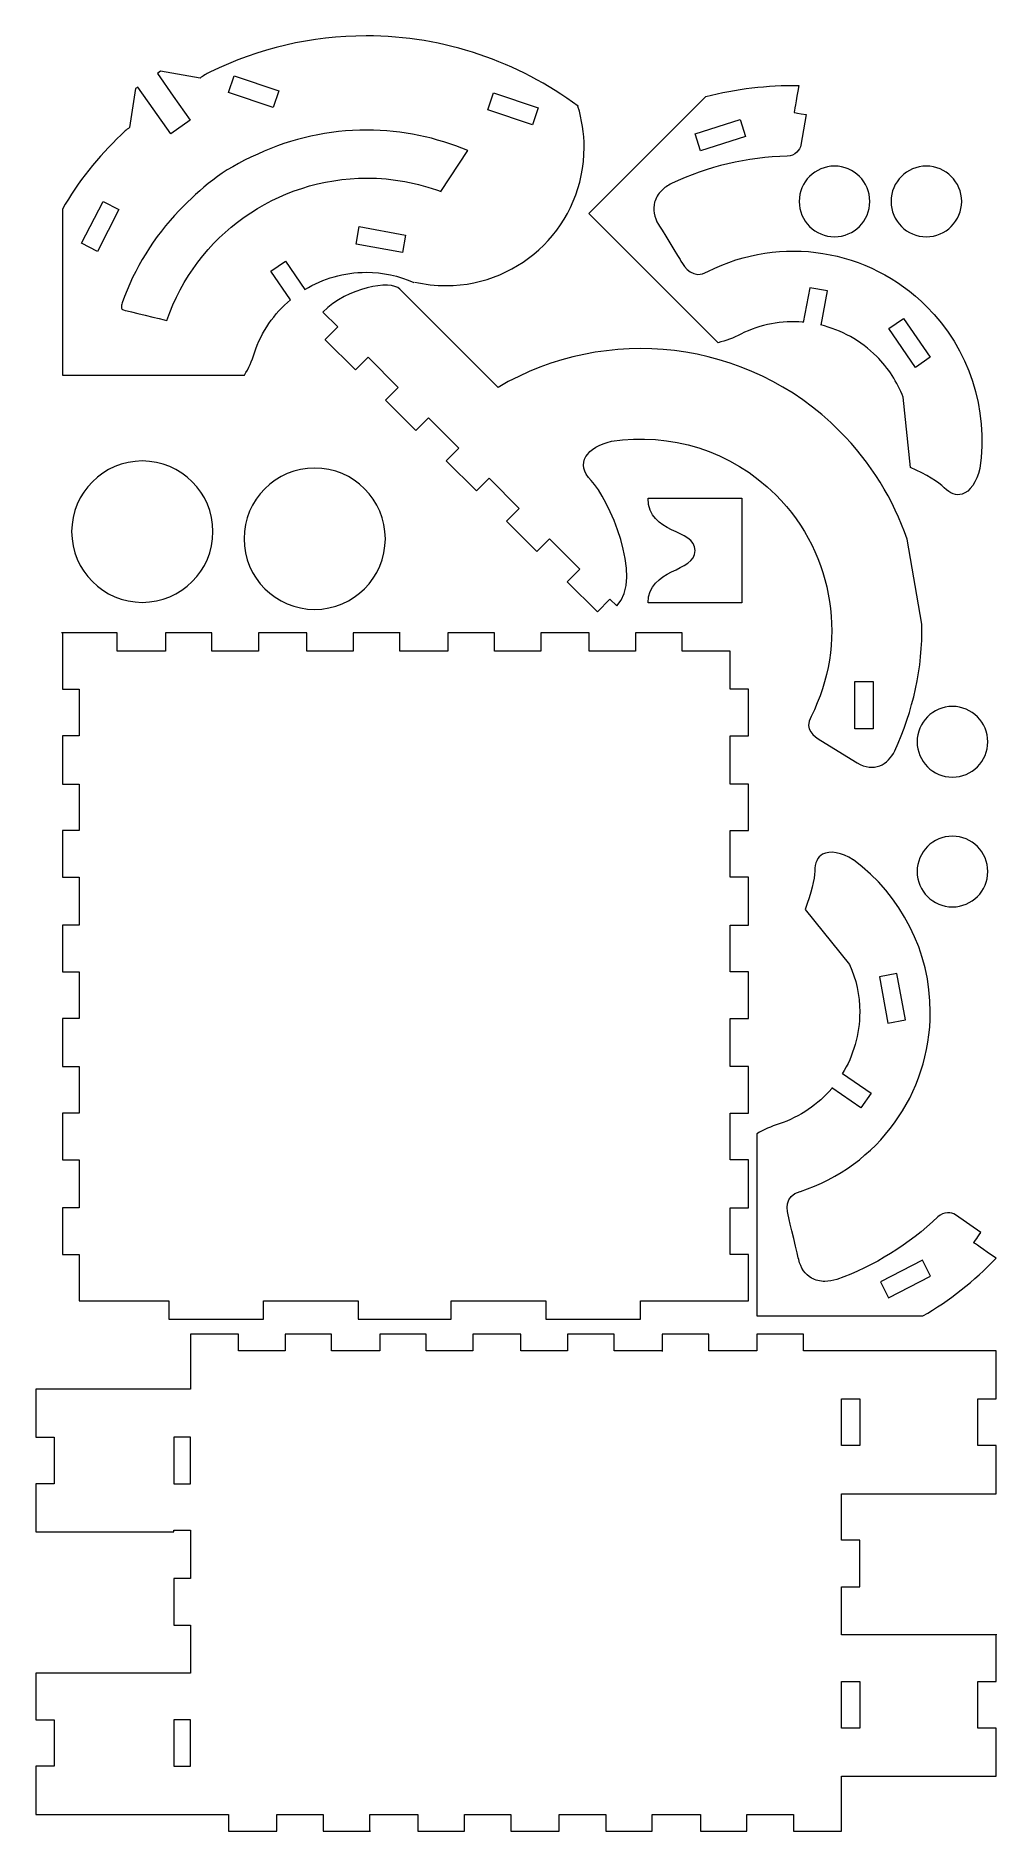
# Model space of a CAD drawing. Header units: millimetres. Extents: x -85 to 85, y -161 to 157.
import ezdxf

# ---------------------------------------------------------------- set-up
doc = ezdxf.new("R2010")
doc.units = ezdxf.units.MM
doc.header["$MEASUREMENT"] = 0
doc.layers.add('Layer 1', color=7, linetype='Continuous')

msp = doc.modelspace()

# ---------------------------------------------------------------- linework, layer by layer
at = {"layer": 'Layer 1', "color": 1, "lineweight": 9}
for points, knots in [([(-17.81, 113.34), (-16.03, 112.93), (-14.18, 112.71), (-12.28, 112.71), (-12.28, 112.71), (1.21, 112.71), (12.15, 123.65), (12.15, 137.14), (12.15, 137.14), (12.15, 139.67), (11.77, 142.11), (11.05, 144.41), (11.05, 144.41), (11.05, 144.41), (11.08, 144.44), (11.08, 144.44), (11.08, 144.44), (0.51, 152.31), (-12.53, 156.88), (-26.41, 156.88), (-26.41, 156.88), (-36.11, 156.88), (-45.42, 154.72), (-54.08, 150.45), (-54.08, 150.45), (-54.68, 150.15), (-55.26, 149.81), (-55.8, 149.43), (-55.8, 149.43), (-55.8, 149.43), (-62.8, 150.66), (-62.8, 150.66), (-62.8, 150.66), (-62.8, 150.66), (-63.37, 150.25), (-63.37, 150.25), (-63.37, 150.25), (-63.37, 150.25), (-60.54, 146.25), (-60.54, 146.25), (-60.54, 146.25), (-60.54, 146.25), (-57.54, 141.98), (-57.54, 141.98), (-57.54, 141.98), (-57.54, 141.98), (-60.98, 139.55), (-60.98, 139.55), (-60.98, 139.55), (-60.98, 139.55), (-64.1, 143.97), (-64.1, 143.97), (-64.1, 143.97), (-64.1, 143.97), (-66.82, 147.82), (-66.82, 147.82), (-66.82, 147.82), (-66.82, 147.82), (-67.21, 147.55), (-67.21, 147.55), (-67.21, 147.55), (-67.21, 147.55), (-68.29, 140.67), (-68.29, 140.67), (-68.29, 140.67), (-68.84, 140.29), (-69.29, 139.86), (-69.76, 139.4), (-69.76, 139.4), (-73.82, 135.5), (-77.51, 131.05), (-80.16, 126.21), (-80.16, 126.21), (-80.16, 126.21), (-80.16, 96.87), (-80.16, 96.87), (-80.16, 96.87), (-80.16, 96.87), (-47.96, 96.87), (-47.96, 96.87), (-47.96, 96.87), (-47.22, 98.04), (-46.63, 99.4), (-46.2, 100.82), (-46.2, 100.82), (-44.94, 104.56), (-42.7, 107.78), (-39.82, 110.19), (-39.82, 110.19), (-39.82, 110.19), (-39.82, 110.19), (-39.82, 110.19), (-39.82, 110.19), (-39.82, 110.19), (-43.3, 115.25), (-43.3, 115.25), (-43.3, 115.25), (-43.3, 115.25), (-40.69, 117.04), (-40.69, 117.04), (-40.69, 117.04), (-40.69, 117.04), (-37.25, 112.04), (-37.25, 112.04), (-37.25, 112.04), (-34.06, 113.98), (-30.33, 115.07), (-26.41, 115.07), (-26.41, 115.07), (-23.48, 115.07), (-20.61, 114.44), (-17.99, 113.28)], [0, 0, 0, 0, 0.034483, 0.034483, 0.034483, 0.034483, 0.068966, 0.068966, 0.068966, 0.068966, 0.103448, 0.103448, 0.103448, 0.103448, 0.137931, 0.137931, 0.137931, 0.137931, 0.172414, 0.172414, 0.172414, 0.172414, 0.206897, 0.206897, 0.206897, 0.206897, 0.241379, 0.241379, 0.241379, 0.241379, 0.275862, 0.275862, 0.275862, 0.275862, 0.310345, 0.310345, 0.310345, 0.310345, 0.344828, 0.344828, 0.344828, 0.344828, 0.37931, 0.37931, 0.37931, 0.37931, 0.413793, 0.413793, 0.413793, 0.413793, 0.448276, 0.448276, 0.448276, 0.448276, 0.482759, 0.482759, 0.482759, 0.482759, 0.517241, 0.517241, 0.517241, 0.517241, 0.551724, 0.551724, 0.551724, 0.551724, 0.586207, 0.586207, 0.586207, 0.586207, 0.62069, 0.62069, 0.62069, 0.62069, 0.655172, 0.655172, 0.655172, 0.655172, 0.689655, 0.689655, 0.689655, 0.689655, 0.724138, 0.724138, 0.724138, 0.724138, 0.758621, 0.758621, 0.758621, 0.758621, 0.793103, 0.793103, 0.793103, 0.793103, 0.827586, 0.827586, 0.827586, 0.827586, 0.862069, 0.862069, 0.862069, 0.862069, 0.896552, 0.896552, 0.896552, 0.896552, 0.931034, 0.931034, 0.931034, 0.931034, 1, 1, 1, 1]), ([(-49.77, 149.84), (-49.77, 149.84), (-50.78, 146.84), (-50.78, 146.84), (-50.78, 146.84), (-50.78, 146.84), (-42.88, 144.19), (-42.88, 144.19), (-42.88, 144.19), (-42.88, 144.19), (-41.87, 147.19), (-41.87, 147.19), (-41.87, 147.19), (-41.87, 147.19), (-49.77, 149.84), (-49.77, 149.84)], [0, 0, 0, 0, 0.2, 0.2, 0.2, 0.2, 0.4, 0.4, 0.4, 0.4, 0.6, 0.6, 0.6, 0.6, 1, 1, 1, 1]), ([(-3.89, 146.79), (-3.89, 146.79), (-4.9, 143.79), (-4.9, 143.79), (-4.9, 143.79), (-4.9, 143.79), (3, 141.14), (3, 141.14), (3, 141.14), (3, 141.14), (4.01, 144.14), (4.01, 144.14), (4.01, 144.14), (4.01, 144.14), (-3.89, 146.79), (-3.89, 146.79)], [0, 0, 0, 0, 0.2, 0.2, 0.2, 0.2, 0.4, 0.4, 0.4, 0.4, 0.6, 0.6, 0.6, 0.6, 1, 1, 1, 1]), ([(54.07, 105.71), (54.07, 105.71), (55.19, 111.76), (55.19, 111.76), (55.19, 111.76), (55.19, 111.76), (52.07, 112.33), (52.07, 112.33), (52.07, 112.33), (52.07, 112.33), (50.94, 106.21), (50.94, 106.21), (50.94, 106.21), (50.94, 106.21), (50.86, 106.25), (50.86, 106.25), (50.86, 106.25), (47.16, 106.56), (43.37, 105.87), (39.87, 104.14), (39.87, 104.14), (38.57, 103.44), (37.22, 102.93), (35.85, 102.61), (35.85, 102.61), (35.85, 102.61), (12.99, 125.47), (12.99, 125.47), (12.99, 125.47), (12.99, 125.47), (33.69, 146.18), (33.69, 146.18), (33.69, 146.18), (39.05, 147.54), (44.59, 148.2), (50.12, 148.11), (50.12, 148.11), (49.65, 145.38), (49.3, 143.34), (49.3, 143.34), (49.3, 143.34), (49.3, 143.34), (50.14, 143.2), (51.47, 142.97), (51.47, 142.97), (51.47, 142.97), (50.52, 137.53), (50.52, 137.53), (50.52, 137.53), (50.39, 136.79), (49.44, 135.61), (48.1, 135.61), (48.1, 135.61), (41.02, 135.45), (33.98, 133.8), (27.61, 130.77), (27.61, 130.77), (26.94, 130.43), (26.36, 130.01), (25.88, 129.54), (25.88, 129.54), (25.27, 128.92), (24.84, 128.21), (24.62, 127.45), (24.62, 127.45), (24.27, 126.2), (24.51, 124.84), (25.32, 123.52), (25.32, 123.52), (25.34, 123.49), (29.29, 117.05), (29.29, 117.05), (29.29, 117.05), (29.96, 115.96), (31.35, 113.69), (34.06, 115.2), (34.06, 115.2), (34.06, 115.2), (34.06, 115.21), (34.07, 115.21), (34.07, 115.21), (46.97, 121.75), (62.52, 119.27), (72.76, 109.03), (72.76, 109.03), (80.24, 101.55), (83.75, 90.84), (82.15, 80.36), (82.15, 80.36), (82.15, 80.36), (82.15, 80.36), (82.15, 80.36), (82.15, 80.36), (81.62, 77.97), (80.42, 76.22), (79.02, 75.82), (79.02, 75.82), (78.01, 75.52), (76.93, 75.92), (75.88, 76.96), (75.88, 76.96), (74.94, 77.91), (72.69, 79.3), (69.92, 80.54), (69.92, 80.54), (69.92, 80.54), (68.61, 92.98), (68.61, 92.98), (68.61, 92.98), (67.58, 95.65), (65.99, 98.12), (63.92, 100.19), (63.92, 100.19), (61.11, 103), (57.66, 104.88), (53.99, 105.75)], [0, 0, 0, 0, 0.033333, 0.033333, 0.033333, 0.033333, 0.066667, 0.066667, 0.066667, 0.066667, 0.1, 0.1, 0.1, 0.1, 0.133333, 0.133333, 0.133333, 0.133333, 0.166667, 0.166667, 0.166667, 0.166667, 0.2, 0.2, 0.2, 0.2, 0.233333, 0.233333, 0.233333, 0.233333, 0.266667, 0.266667, 0.266667, 0.266667, 0.3, 0.3, 0.3, 0.3, 0.333333, 0.333333, 0.333333, 0.333333, 0.366667, 0.366667, 0.366667, 0.366667, 0.4, 0.4, 0.4, 0.4, 0.433333, 0.433333, 0.433333, 0.433333, 0.466667, 0.466667, 0.466667, 0.466667, 0.5, 0.5, 0.5, 0.5, 0.533333, 0.533333, 0.533333, 0.533333, 0.566667, 0.566667, 0.566667, 0.566667, 0.6, 0.6, 0.6, 0.6, 0.633333, 0.633333, 0.633333, 0.633333, 0.666667, 0.666667, 0.666667, 0.666667, 0.7, 0.7, 0.7, 0.7, 0.733333, 0.733333, 0.733333, 0.733333, 0.766667, 0.766667, 0.766667, 0.766667, 0.8, 0.8, 0.8, 0.8, 0.833333, 0.833333, 0.833333, 0.833333, 0.866667, 0.866667, 0.866667, 0.866667, 0.9, 0.9, 0.9, 0.9, 0.933333, 0.933333, 0.933333, 0.933333, 1, 1, 1, 1]), ([(-13.19, 129.35), (-13.19, 129.35), (-8.43, 136.59), (-8.43, 136.59), (-8.43, 136.59), (-8.43, 136.59), (-8.43, 136.59), (-8.43, 136.59), (-8.43, 136.59), (-14.01, 138.93), (-19.99, 140.21), (-26.29, 140.21), (-26.29, 140.21), (-33.04, 140.21), (-39.52, 138.79), (-45.59, 135.97), (-45.59, 135.97), (-52.28, 133.08), (-55.56, 129.95), (-59.5, 126.01), (-59.5, 126.01), (-63.96, 121.35), (-67.45, 115.71), (-69.6, 109.68), (-69.6, 109.68), (-69.71, 109.33), (-69.73, 109.08), (-69.73, 108.92), (-69.73, 108.92), (-69.73, 108.73), (-69.7, 108.62), (-69.68, 108.59), (-69.68, 108.59), (-69.66, 108.56), (-69.49, 108.42), (-69.06, 108.32), (-69.06, 108.32), (-68.97, 108.3), (-62.13, 106.65), (-61.7, 106.55), (-61.7, 106.55), (-56.45, 121.64), (-42.29, 131.73), (-26.25, 131.73), (-26.25, 131.73), (-21.73, 131.73), (-17.32, 130.91), (-13.17, 129.35)], [0, 0, 0, 0, 0.076923, 0.076923, 0.076923, 0.076923, 0.153846, 0.153846, 0.153846, 0.153846, 0.230769, 0.230769, 0.230769, 0.230769, 0.307692, 0.307692, 0.307692, 0.307692, 0.384615, 0.384615, 0.384615, 0.384615, 0.461538, 0.461538, 0.461538, 0.461538, 0.538462, 0.538462, 0.538462, 0.538462, 0.615385, 0.615385, 0.615385, 0.615385, 0.692308, 0.692308, 0.692308, 0.692308, 0.769231, 0.769231, 0.769231, 0.769231, 0.846154, 0.846154, 0.846154, 0.846154, 1, 1, 1, 1]), ([(40.71, 139.08), (40.71, 139.08), (39.74, 142.1), (39.74, 142.1), (39.74, 142.1), (39.74, 142.1), (31.8, 139.56), (31.8, 139.56), (31.8, 139.56), (31.8, 139.56), (32.77, 136.54), (32.77, 136.54), (32.77, 136.54), (32.77, 136.54), (40.71, 139.08), (40.71, 139.08)], [0, 0, 0, 0, 0.2, 0.2, 0.2, 0.2, 0.4, 0.4, 0.4, 0.4, 0.6, 0.6, 0.6, 0.6, 1, 1, 1, 1]), ([(62.71, 127.6), (62.71, 124.15), (59.91, 121.35), (56.46, 121.35), (56.46, 121.35), (53.01, 121.35), (50.21, 124.15), (50.21, 127.6), (50.21, 127.6), (50.21, 131.05), (53.01, 133.85), (56.46, 133.85), (56.46, 133.85), (59.91, 133.85), (62.71, 131.05), (62.71, 127.6)], [0, 0, 0, 0, 0.2, 0.2, 0.2, 0.2, 0.4, 0.4, 0.4, 0.4, 0.6, 0.6, 0.6, 0.6, 1, 1, 1, 1]), ([(78.96, 127.6), (78.96, 124.15), (76.16, 121.35), (72.71, 121.35), (72.71, 121.35), (69.26, 121.35), (66.46, 124.15), (66.46, 127.6), (66.46, 127.6), (66.46, 131.05), (69.26, 133.85), (72.71, 133.85), (72.71, 133.85), (76.16, 133.85), (78.96, 131.05), (78.96, 127.6)], [0, 0, 0, 0, 0.2, 0.2, 0.2, 0.2, 0.4, 0.4, 0.4, 0.4, 0.6, 0.6, 0.6, 0.6, 1, 1, 1, 1]), ([(-70.16, 126.15), (-70.16, 126.15), (-72.98, 127.6), (-72.98, 127.6), (-72.98, 127.6), (-72.98, 127.6), (-76.79, 120.19), (-76.79, 120.19), (-76.79, 120.19), (-76.79, 120.19), (-73.98, 118.74), (-73.98, 118.74), (-73.98, 118.74), (-73.98, 118.74), (-70.16, 126.15), (-70.16, 126.15)], [0, 0, 0, 0, 0.2, 0.2, 0.2, 0.2, 0.4, 0.4, 0.4, 0.4, 0.6, 0.6, 0.6, 0.6, 1, 1, 1, 1]), ([(-27.63, 123.17), (-27.63, 123.17), (-28.2, 120.06), (-28.2, 120.06), (-28.2, 120.06), (-28.2, 120.06), (-20.01, 118.54), (-20.01, 118.54), (-20.01, 118.54), (-20.01, 118.54), (-19.43, 121.65), (-19.43, 121.65), (-19.43, 121.65), (-19.43, 121.65), (-27.63, 123.17), (-27.63, 123.17)], [0, 0, 0, 0, 0.2, 0.2, 0.2, 0.2, 0.4, 0.4, 0.4, 0.4, 0.6, 0.6, 0.6, 0.6, 1, 1, 1, 1]), ([(17.01, 85.19), (12.69, 84.23), (10.41, 81.22), (13.41, 78.22), (13.41, 78.22), (16.44, 75.19), (22.8, 60.94), (17.91, 56.05), (17.91, 56.05), (17.91, 56.05), (16.73, 57.23), (16.73, 57.23), (16.73, 57.23), (16.73, 57.23), (14.49, 54.99), (14.49, 54.99), (14.49, 54.99), (14.49, 54.99), (9.14, 60.34), (9.14, 60.34), (9.14, 60.34), (9.14, 60.34), (9.15, 60.33), (9.15, 60.33), (9.15, 60.33), (9.15, 60.33), (11.39, 62.57), (11.39, 62.57), (11.39, 62.57), (11.39, 62.57), (6.03, 67.92), (6.03, 67.92), (6.03, 67.92), (6.03, 67.92), (3.79, 65.68), (3.79, 65.68), (3.79, 65.68), (3.79, 65.68), (-1.56, 71.04), (-1.56, 71.04), (-1.56, 71.04), (-1.56, 71.04), (0.68, 73.28), (0.68, 73.28), (0.68, 73.28), (0.68, 73.28), (-4.67, 78.63), (-4.67, 78.63), (-4.67, 78.63), (-4.67, 78.63), (-6.91, 76.39), (-6.91, 76.39), (-6.91, 76.39), (-6.91, 76.39), (-12.26, 81.74), (-12.26, 81.74), (-12.26, 81.74), (-12.26, 81.74), (-10.02, 83.98), (-10.02, 83.98), (-10.02, 83.98), (-10.02, 83.98), (-15.38, 89.33), (-15.38, 89.33), (-15.38, 89.33), (-15.38, 89.33), (-17.62, 87.09), (-17.62, 87.09), (-17.62, 87.09), (-17.62, 87.09), (-22.97, 92.45), (-22.97, 92.45), (-22.97, 92.45), (-22.97, 92.45), (-20.73, 94.69), (-20.73, 94.69), (-20.73, 94.69), (-20.73, 94.69), (-26.08, 100.04), (-26.08, 100.04), (-26.08, 100.04), (-26.08, 100.04), (-28.32, 97.8), (-28.32, 97.8), (-28.32, 97.8), (-28.32, 97.8), (-33.67, 103.15), (-33.67, 103.15), (-33.67, 103.15), (-33.67, 103.15), (-33.68, 103.16), (-33.68, 103.16), (-33.68, 103.16), (-33.68, 103.16), (-31.44, 105.4), (-31.44, 105.4), (-31.44, 105.4), (-31.44, 105.4), (-34.07, 108.03), (-34.07, 108.03), (-34.07, 108.03), (-29.66, 112.45), (-22.12, 113.75), (-20.45, 112.09), (-20.45, 112.09), (-20.45, 112.09), (-3.07, 94.71), (-3.07, 94.71), (-3.07, 94.71), (16.01, 105.95), (40.98, 103.38), (57.37, 86.99), (57.37, 86.99), (62.94, 81.41), (66.92, 74.84), (69.29, 67.85), (69.29, 67.85), (69.29, 67.85), (71.93, 52.81), (71.93, 52.81), (71.93, 52.81), (72.08, 45.16), (70.36, 37.48), (67.12, 30.43), (67.12, 30.43), (67.12, 30.43), (67.12, 30.43), (67.12, 30.43), (67.12, 30.43), (65.95, 27.97), (63.39, 26.52), (60.48, 28.31), (60.48, 28.31), (60.48, 28.31), (54.01, 32.28), (54.01, 32.28), (54.01, 32.28), (52.88, 32.97), (50.99, 34.13), (52.31, 36.49), (52.31, 36.49), (52.31, 36.49), (52.31, 36.49), (52.31, 36.49), (52.31, 36.49), (58.75, 49.17), (56.68, 65.08), (46.07, 75.69), (46.07, 75.69), (38.15, 83.6), (27.29, 86.77), (17.01, 85.19)], [0, 0, 0, 0, 0.025641, 0.025641, 0.025641, 0.025641, 0.051282, 0.051282, 0.051282, 0.051282, 0.076923, 0.076923, 0.076923, 0.076923, 0.102564, 0.102564, 0.102564, 0.102564, 0.128205, 0.128205, 0.128205, 0.128205, 0.153846, 0.153846, 0.153846, 0.153846, 0.179487, 0.179487, 0.179487, 0.179487, 0.205128, 0.205128, 0.205128, 0.205128, 0.230769, 0.230769, 0.230769, 0.230769, 0.25641, 0.25641, 0.25641, 0.25641, 0.282051, 0.282051, 0.282051, 0.282051, 0.307692, 0.307692, 0.307692, 0.307692, 0.333333, 0.333333, 0.333333, 0.333333, 0.358974, 0.358974, 0.358974, 0.358974, 0.384615, 0.384615, 0.384615, 0.384615, 0.410256, 0.410256, 0.410256, 0.410256, 0.435897, 0.435897, 0.435897, 0.435897, 0.461538, 0.461538, 0.461538, 0.461538, 0.487179, 0.487179, 0.487179, 0.487179, 0.512821, 0.512821, 0.512821, 0.512821, 0.538462, 0.538462, 0.538462, 0.538462, 0.564103, 0.564103, 0.564103, 0.564103, 0.589744, 0.589744, 0.589744, 0.589744, 0.615385, 0.615385, 0.615385, 0.615385, 0.641026, 0.641026, 0.641026, 0.641026, 0.666667, 0.666667, 0.666667, 0.666667, 0.692308, 0.692308, 0.692308, 0.692308, 0.717949, 0.717949, 0.717949, 0.717949, 0.74359, 0.74359, 0.74359, 0.74359, 0.769231, 0.769231, 0.769231, 0.769231, 0.794872, 0.794872, 0.794872, 0.794872, 0.820513, 0.820513, 0.820513, 0.820513, 0.846154, 0.846154, 0.846154, 0.846154, 0.871795, 0.871795, 0.871795, 0.871795, 0.897436, 0.897436, 0.897436, 0.897436, 0.923077, 0.923077, 0.923077, 0.923077, 0.948718, 0.948718, 0.948718, 0.948718, 1, 1, 1, 1]), ([(68.68, 106.9), (68.68, 106.9), (66.07, 105.11), (66.07, 105.11), (66.07, 105.11), (66.07, 105.11), (70.79, 98.24), (70.79, 98.24), (70.79, 98.24), (70.79, 98.24), (73.4, 100.03), (73.4, 100.03), (73.4, 100.03), (73.4, 100.03), (68.68, 106.9), (68.68, 106.9)], [0, 0, 0, 0, 0.2, 0.2, 0.2, 0.2, 0.4, 0.4, 0.4, 0.4, 0.6, 0.6, 0.6, 0.6, 1, 1, 1, 1]), ([(-53.53, 69.19), (-53.53, 62.28), (-59.13, 56.69), (-66.03, 56.69), (-66.03, 56.69), (-72.94, 56.69), (-78.53, 62.28), (-78.53, 69.19), (-78.53, 69.19), (-78.53, 76.09), (-72.94, 81.69), (-66.03, 81.69), (-66.03, 81.69), (-59.13, 81.69), (-53.53, 76.09), (-53.53, 69.19)], [0, 0, 0, 0, 0.2, 0.2, 0.2, 0.2, 0.4, 0.4, 0.4, 0.4, 0.6, 0.6, 0.6, 0.6, 1, 1, 1, 1]), ([(-23.02, 67.94), (-23.02, 61.04), (-28.62, 55.44), (-35.52, 55.44), (-35.52, 55.44), (-42.43, 55.44), (-48.02, 61.04), (-48.02, 67.94), (-48.02, 67.94), (-48.02, 74.84), (-42.43, 80.44), (-35.52, 80.44), (-35.52, 80.44), (-28.62, 80.44), (-23.02, 74.84), (-23.02, 67.94)], [0, 0, 0, 0, 0.2, 0.2, 0.2, 0.2, 0.4, 0.4, 0.4, 0.4, 0.6, 0.6, 0.6, 0.6, 1, 1, 1, 1]), ([(23.47, 75.11), (23.47, 68.65), (31.8, 69.79), (31.8, 65.85), (31.8, 65.85), (31.8, 61.92), (23.47, 62.77), (23.47, 56.59), (23.47, 56.59), (23.47, 56.59), (31.8, 56.59), (31.8, 56.59), (31.8, 56.59), (31.8, 56.59), (40.08, 56.59), (40.08, 56.59), (40.08, 56.59), (40.08, 56.59), (40.08, 75.11), (40.08, 75.11), (40.08, 75.11), (40.08, 75.11), (31.8, 75.11), (31.8, 75.11), (31.8, 75.11), (31.8, 75.11), (23.47, 75.11), (23.47, 75.11)], [0, 0, 0, 0, 0.25, 0.25, 0.25, 0.25, 0.375, 0.375, 0.375, 0.375, 0.5, 0.5, 0.5, 0.5, 0.625, 0.625, 0.625, 0.625, 0.75, 0.75, 0.75, 0.75, 0.875, 0.875, 0.875, 0.875, 1, 1, 1, 1]), ([(-80.16, 51.15), (-80.16, 51.15), (-80.16, 41.31), (-80.16, 41.31), (-80.16, 41.31), (-80.16, 41.31), (-77.22, 41.31), (-77.22, 41.31), (-77.22, 41.31), (-77.22, 41.31), (-77.22, 33.08), (-77.22, 33.08), (-77.22, 33.08), (-77.22, 33.08), (-80.16, 33.08), (-80.16, 33.08), (-80.16, 33.08), (-80.16, 33.08), (-80.16, 24.55), (-80.16, 24.55), (-80.16, 24.55), (-80.16, 24.55), (-77.22, 24.55), (-77.22, 24.55), (-77.22, 24.55), (-77.22, 24.55), (-77.22, 16.35), (-77.22, 16.35), (-77.22, 16.35), (-77.22, 16.35), (-77.22, 16.32), (-77.22, 16.32), (-77.22, 16.32), (-77.22, 16.32), (-80.16, 16.32), (-80.16, 16.32), (-80.16, 16.32), (-80.16, 16.32), (-80.16, 8.09), (-80.16, 8.09), (-80.16, 8.09), (-80.16, 8.09), (-77.22, 8.09), (-77.22, 8.09), (-77.22, 8.09), (-77.22, 8.09), (-77.22, -0.44), (-77.22, -0.44), (-77.22, -0.44), (-77.22, -0.44), (-80.16, -0.44), (-80.16, -0.44), (-80.16, -0.44), (-80.16, -0.44), (-80.16, -8.67), (-80.16, -8.67), (-80.16, -8.67), (-80.16, -8.67), (-77.22, -8.67), (-77.22, -8.67), (-77.22, -8.67), (-77.22, -8.67), (-77.22, -16.9), (-77.22, -16.9), (-77.22, -16.9), (-77.22, -16.9), (-80.16, -16.9), (-80.16, -16.9), (-80.16, -16.9), (-80.16, -16.9), (-80.16, -25.42), (-80.16, -25.42), (-80.16, -25.42), (-80.16, -25.42), (-77.22, -25.42), (-77.22, -25.42), (-77.22, -25.42), (-77.22, -25.42), (-77.22, -33.66), (-77.22, -33.66), (-77.22, -33.66), (-77.22, -33.66), (-80.16, -33.66), (-80.16, -33.66), (-80.16, -33.66), (-80.16, -33.66), (-80.16, -41.89), (-80.16, -41.89), (-80.16, -41.89), (-80.16, -41.89), (-77.22, -41.89), (-77.22, -41.89), (-77.22, -41.89), (-77.22, -41.89), (-77.22, -50.3), (-77.22, -50.3), (-77.22, -50.3), (-77.22, -50.3), (-77.22, -50.41), (-77.22, -50.41), (-77.22, -50.41), (-77.22, -50.41), (-80.16, -50.41), (-80.16, -50.41), (-80.16, -50.41), (-80.16, -50.41), (-80.16, -58.64), (-80.16, -58.64), (-80.16, -58.64), (-80.16, -58.64), (-77.22, -58.64), (-77.22, -58.64), (-77.22, -58.64), (-77.22, -58.64), (-77.22, -66.87), (-77.22, -66.87), (-77.22, -66.87), (-77.22, -66.87), (-61.34, -66.87), (-61.34, -66.87), (-61.34, -66.87), (-61.34, -66.87), (-61.34, -70.11), (-61.34, -70.11), (-61.34, -70.11), (-61.34, -70.11), (-44.59, -70.11), (-44.59, -70.11), (-44.59, -70.11), (-44.59, -70.11), (-44.59, -66.87), (-44.59, -66.87), (-44.59, -66.87), (-44.59, -66.87), (-27.9, -66.87), (-27.9, -66.87), (-27.9, -66.87), (-27.9, -66.87), (-27.83, -66.87), (-27.83, -66.87), (-27.83, -66.87), (-27.83, -66.87), (-27.83, -70.11), (-27.83, -70.11), (-27.83, -70.11), (-27.83, -70.11), (-11.37, -70.11), (-11.37, -70.11), (-11.37, -70.11), (-11.37, -70.11), (-11.37, -66.87), (-11.37, -66.87), (-11.37, -66.87), (-11.37, -66.87), (5.4, -66.87), (5.4, -66.87), (5.4, -66.87), (5.4, -66.87), (5.39, -66.87), (5.39, -66.87), (5.39, -66.87), (5.39, -66.87), (5.39, -70.11), (5.39, -70.11), (5.39, -70.11), (5.39, -70.11), (22.14, -70.11), (22.14, -70.11), (22.14, -70.11), (22.14, -70.11), (22.14, -66.87), (22.14, -66.87), (22.14, -66.87), (22.14, -66.87), (41.11, -66.87), (41.11, -66.87), (41.11, -66.87), (41.11, -66.87), (41.1, -66.87), (41.1, -66.87), (41.1, -66.87), (41.1, -66.87), (41.25, -66.87), (41.25, -66.87), (41.25, -66.87), (41.25, -66.87), (41.25, -58.64), (41.25, -58.64), (41.25, -58.64), (41.25, -58.64), (38.02, -58.64), (38.02, -58.64), (38.02, -58.64), (38.02, -58.64), (38.02, -50.41), (38.02, -50.41), (38.02, -50.41), (38.02, -50.41), (41.25, -50.41), (41.25, -50.41), (41.25, -50.41), (41.25, -50.41), (41.25, -50.3), (41.25, -50.3), (41.25, -50.3), (41.25, -50.3), (41.25, -41.89), (41.25, -41.89), (41.25, -41.89), (41.25, -41.89), (38.02, -41.89), (38.02, -41.89), (38.02, -41.89), (38.02, -41.89), (38.02, -33.66), (38.02, -33.66), (38.02, -33.66), (38.02, -33.66), (41.25, -33.66), (41.25, -33.66), (41.25, -33.66), (41.25, -33.66), (41.25, -25.42), (41.25, -25.42), (41.25, -25.42), (41.25, -25.42), (38.02, -25.42), (38.02, -25.42), (38.02, -25.42), (38.02, -25.42), (38.02, -16.9), (38.02, -16.9), (38.02, -16.9), (38.02, -16.9), (41.25, -16.9), (41.25, -16.9), (41.25, -16.9), (41.25, -16.9), (41.25, -8.67), (41.25, -8.67), (41.25, -8.67), (41.25, -8.67), (38.02, -8.67), (38.02, -8.67), (38.02, -8.67), (38.02, -8.67), (38.02, -0.44), (38.02, -0.44), (38.02, -0.44), (38.02, -0.44), (41.25, -0.44), (41.25, -0.44), (41.25, -0.44), (41.25, -0.44), (41.25, 8.09), (41.25, 8.09), (41.25, 8.09), (41.25, 8.09), (38.02, 8.09), (38.02, 8.09), (38.02, 8.09), (38.02, 8.09), (38.02, 16.32), (38.02, 16.32), (38.02, 16.32), (38.02, 16.32), (41.25, 16.32), (41.25, 16.32), (41.25, 16.32), (41.25, 16.32), (41.25, 16.35), (41.25, 16.35), (41.25, 16.35), (41.25, 16.35), (41.25, 24.55), (41.25, 24.55), (41.25, 24.55), (41.25, 24.55), (38.02, 24.55), (38.02, 24.55), (38.02, 24.55), (38.02, 24.55), (38.02, 33.08), (38.02, 33.08), (38.02, 33.08), (38.02, 33.08), (41.25, 33.08), (41.25, 33.08), (41.25, 33.08), (41.25, 33.08), (41.25, 41.31), (41.25, 41.31), (41.25, 41.31), (41.25, 41.31), (38.02, 41.31), (38.02, 41.31), (38.02, 41.31), (38.02, 41.31), (38.02, 48.07), (38.02, 48.07), (38.02, 48.07), (38.02, 48.07), (37.93, 48.07), (37.93, 48.07), (37.93, 48.07), (37.93, 48.07), (29.49, 48.07), (29.49, 48.07), (29.49, 48.07), (29.49, 48.07), (29.49, 51.3), (29.49, 51.3), (29.49, 51.3), (29.49, 51.3), (21.26, 51.3), (21.26, 51.3), (21.26, 51.3), (21.26, 51.3), (21.26, 48.07), (21.26, 48.07), (21.26, 48.07), (21.26, 48.07), (13.03, 48.07), (13.03, 48.07), (13.03, 48.07), (13.03, 48.07), (13.03, 51.3), (13.03, 51.3), (13.03, 51.3), (13.03, 51.3), (4.51, 51.3), (4.51, 51.3), (4.51, 51.3), (4.51, 51.3), (4.51, 48.07), (4.51, 48.07), (4.51, 48.07), (4.51, 48.07), (-3.73, 48.07), (-3.73, 48.07), (-3.73, 48.07), (-3.73, 48.07), (-3.73, 51.3), (-3.73, 51.3), (-3.73, 51.3), (-3.73, 51.3), (-11.96, 51.3), (-11.96, 51.3), (-11.96, 51.3), (-11.96, 51.3), (-11.96, 48.07), (-11.96, 48.07), (-11.96, 48.07), (-11.96, 48.07), (-20.48, 48.07), (-20.48, 48.07), (-20.48, 48.07), (-20.48, 48.07), (-20.48, 51.3), (-20.48, 51.3), (-20.48, 51.3), (-20.48, 51.3), (-20.39, 51.3), (-20.39, 51.3), (-20.39, 51.3), (-20.39, 51.3), (-28.71, 51.3), (-28.71, 51.3), (-28.71, 51.3), (-28.71, 51.3), (-28.71, 48.07), (-28.71, 48.07), (-28.71, 48.07), (-28.71, 48.07), (-36.94, 48.07), (-36.94, 48.07), (-36.94, 48.07), (-36.94, 48.07), (-36.94, 51.3), (-36.94, 51.3), (-36.94, 51.3), (-36.94, 51.3), (-45.47, 51.3), (-45.47, 51.3), (-45.47, 51.3), (-45.47, 51.3), (-45.47, 48.07), (-45.47, 48.07), (-45.47, 48.07), (-45.47, 48.07), (-53.7, 48.07), (-53.7, 48.07), (-53.7, 48.07), (-53.7, 48.07), (-53.7, 51.3), (-53.7, 51.3), (-53.7, 51.3), (-53.7, 51.3), (-61.93, 51.3), (-61.93, 51.3), (-61.93, 51.3), (-61.93, 51.3), (-61.93, 48.07), (-61.93, 48.07), (-61.93, 48.07), (-61.93, 48.07), (-70.46, 48.07), (-70.46, 48.07), (-70.46, 48.07), (-70.46, 48.07), (-70.46, 51.3), (-70.46, 51.3), (-70.46, 51.3), (-70.46, 51.3), (-80.3, 51.3), (-80.3, 51.3)], [0, 0, 0, 0, 0.009524, 0.009524, 0.009524, 0.009524, 0.019048, 0.019048, 0.019048, 0.019048, 0.028571, 0.028571, 0.028571, 0.028571, 0.038095, 0.038095, 0.038095, 0.038095, 0.047619, 0.047619, 0.047619, 0.047619, 0.057143, 0.057143, 0.057143, 0.057143, 0.066667, 0.066667, 0.066667, 0.066667, 0.07619, 0.07619, 0.07619, 0.07619, 0.085714, 0.085714, 0.085714, 0.085714, 0.095238, 0.095238, 0.095238, 0.095238, 0.104762, 0.104762, 0.104762, 0.104762, 0.114286, 0.114286, 0.114286, 0.114286, 0.12381, 0.12381, 0.12381, 0.12381, 0.133333, 0.133333, 0.133333, 0.133333, 0.142857, 0.142857, 0.142857, 0.142857, 0.152381, 0.152381, 0.152381, 0.152381, 0.161905, 0.161905, 0.161905, 0.161905, 0.171429, 0.171429, 0.171429, 0.171429, 0.180952, 0.180952, 0.180952, 0.180952, 0.190476, 0.190476, 0.190476, 0.190476, 0.2, 0.2, 0.2, 0.2, 0.209524, 0.209524, 0.209524, 0.209524, 0.219048, 0.219048, 0.219048, 0.219048, 0.228571, 0.228571, 0.228571, 0.228571, 0.238095, 0.238095, 0.238095, 0.238095, 0.247619, 0.247619, 0.247619, 0.247619, 0.257143, 0.257143, 0.257143, 0.257143, 0.266667, 0.266667, 0.266667, 0.266667, 0.27619, 0.27619, 0.27619, 0.27619, 0.285714, 0.285714, 0.285714, 0.285714, 0.295238, 0.295238, 0.295238, 0.295238, 0.304762, 0.304762, 0.304762, 0.304762, 0.314286, 0.314286, 0.314286, 0.314286, 0.32381, 0.32381, 0.32381, 0.32381, 0.333333, 0.333333, 0.333333, 0.333333, 0.342857, 0.342857, 0.342857, 0.342857, 0.352381, 0.352381, 0.352381, 0.352381, 0.361905, 0.361905, 0.361905, 0.361905, 0.371429, 0.371429, 0.371429, 0.371429, 0.380952, 0.380952, 0.380952, 0.380952, 0.390476, 0.390476, 0.390476, 0.390476, 0.4, 0.4, 0.4, 0.4, 0.409524, 0.409524, 0.409524, 0.409524, 0.419048, 0.419048, 0.419048, 0.419048, 0.428571, 0.428571, 0.428571, 0.428571, 0.438095, 0.438095, 0.438095, 0.438095, 0.447619, 0.447619, 0.447619, 0.447619, 0.457143, 0.457143, 0.457143, 0.457143, 0.466667, 0.466667, 0.466667, 0.466667, 0.47619, 0.47619, 0.47619, 0.47619, 0.485714, 0.485714, 0.485714, 0.485714, 0.495238, 0.495238, 0.495238, 0.495238, 0.504762, 0.504762, 0.504762, 0.504762, 0.514286, 0.514286, 0.514286, 0.514286, 0.52381, 0.52381, 0.52381, 0.52381, 0.533333, 0.533333, 0.533333, 0.533333, 0.542857, 0.542857, 0.542857, 0.542857, 0.552381, 0.552381, 0.552381, 0.552381, 0.561905, 0.561905, 0.561905, 0.561905, 0.571429, 0.571429, 0.571429, 0.571429, 0.580952, 0.580952, 0.580952, 0.580952, 0.590476, 0.590476, 0.590476, 0.590476, 0.6, 0.6, 0.6, 0.6, 0.609524, 0.609524, 0.609524, 0.609524, 0.619048, 0.619048, 0.619048, 0.619048, 0.628571, 0.628571, 0.628571, 0.628571, 0.638095, 0.638095, 0.638095, 0.638095, 0.647619, 0.647619, 0.647619, 0.647619, 0.657143, 0.657143, 0.657143, 0.657143, 0.666667, 0.666667, 0.666667, 0.666667, 0.67619, 0.67619, 0.67619, 0.67619, 0.685714, 0.685714, 0.685714, 0.685714, 0.695238, 0.695238, 0.695238, 0.695238, 0.704762, 0.704762, 0.704762, 0.704762, 0.714286, 0.714286, 0.714286, 0.714286, 0.72381, 0.72381, 0.72381, 0.72381, 0.733333, 0.733333, 0.733333, 0.733333, 0.742857, 0.742857, 0.742857, 0.742857, 0.752381, 0.752381, 0.752381, 0.752381, 0.761905, 0.761905, 0.761905, 0.761905, 0.771429, 0.771429, 0.771429, 0.771429, 0.780952, 0.780952, 0.780952, 0.780952, 0.790476, 0.790476, 0.790476, 0.790476, 0.8, 0.8, 0.8, 0.8, 0.809524, 0.809524, 0.809524, 0.809524, 0.819048, 0.819048, 0.819048, 0.819048, 0.828571, 0.828571, 0.828571, 0.828571, 0.838095, 0.838095, 0.838095, 0.838095, 0.847619, 0.847619, 0.847619, 0.847619, 0.857143, 0.857143, 0.857143, 0.857143, 0.866667, 0.866667, 0.866667, 0.866667, 0.87619, 0.87619, 0.87619, 0.87619, 0.885714, 0.885714, 0.885714, 0.885714, 0.895238, 0.895238, 0.895238, 0.895238, 0.904762, 0.904762, 0.904762, 0.904762, 0.914286, 0.914286, 0.914286, 0.914286, 0.92381, 0.92381, 0.92381, 0.92381, 0.933333, 0.933333, 0.933333, 0.933333, 0.942857, 0.942857, 0.942857, 0.942857, 0.952381, 0.952381, 0.952381, 0.952381, 0.961905, 0.961905, 0.961905, 0.961905, 0.971429, 0.971429, 0.971429, 0.971429, 0.980952, 0.980952, 0.980952, 0.980952, 1, 1, 1, 1]), ([(60.07, 34.34), (60.07, 34.34), (63.3, 34.34), (63.3, 34.34), (63.3, 34.34), (63.3, 34.34), (63.3, 42.68), (63.3, 42.68), (63.3, 42.68), (63.3, 42.68), (60.07, 42.68), (60.07, 42.68), (60.07, 42.68), (60.07, 42.68), (60.07, 34.34), (60.07, 34.34)], [0, 0, 0, 0, 0.2, 0.2, 0.2, 0.2, 0.4, 0.4, 0.4, 0.4, 0.6, 0.6, 0.6, 0.6, 1, 1, 1, 1]), ([(83.58, 32.02), (83.58, 28.57), (80.78, 25.77), (77.33, 25.77), (77.33, 25.77), (73.87, 25.77), (71.08, 28.57), (71.08, 32.02), (71.08, 32.02), (71.08, 35.47), (73.87, 38.27), (77.33, 38.27), (77.33, 38.27), (80.78, 38.27), (83.58, 35.47), (83.58, 32.02)], [0, 0, 0, 0, 0.2, 0.2, 0.2, 0.2, 0.4, 0.4, 0.4, 0.4, 0.6, 0.6, 0.6, 0.6, 1, 1, 1, 1]), ([(57.85, -26.64), (57.85, -26.64), (62.92, -30.12), (62.92, -30.12), (62.92, -30.12), (62.92, -30.12), (61.12, -32.73), (61.12, -32.73), (61.12, -32.73), (61.12, -32.73), (55.99, -29.2), (55.99, -29.2), (55.99, -29.2), (55.99, -29.2), (55.97, -29.29), (55.97, -29.29), (55.97, -29.29), (53.56, -32.12), (50.37, -34.32), (46.67, -35.56), (46.67, -35.56), (45.25, -35.99), (43.9, -36.59), (42.72, -37.32), (42.72, -37.32), (42.72, -37.32), (42.72, -69.52), (42.72, -69.52), (42.72, -69.52), (42.72, -69.52), (72.06, -69.52), (72.06, -69.52), (72.06, -69.52), (76.81, -66.87), (81.19, -63.31), (85.04, -59.34), (85.04, -59.34), (82.77, -57.74), (81.09, -56.59), (81.09, -56.59), (81.09, -56.59), (81.09, -56.59), (81.58, -55.9), (82.36, -54.8), (82.36, -54.8), (82.36, -54.8), (77.84, -51.64), (77.84, -51.64), (77.84, -51.64), (77.22, -51.2), (75.72, -51.04), (74.77, -52), (74.77, -52), (69.65, -56.89), (63.5, -60.7), (56.86, -63.07), (56.86, -63.07), (56.14, -63.3), (55.44, -63.42), (54.77, -63.42), (54.77, -63.42), (53.9, -63.42), (53.09, -63.22), (52.4, -62.83), (52.4, -62.83), (51.27, -62.2), (50.48, -61.07), (50.12, -59.56), (50.12, -59.56), (50.11, -59.52), (48.35, -52.18), (48.35, -52.18), (48.35, -52.18), (48.05, -50.93), (47.42, -48.34), (50.41, -47.5), (50.41, -47.5), (50.41, -47.5), (50.42, -47.5), (50.42, -47.5), (50.42, -47.5), (64.18, -43), (73.41, -30.25), (73.41, -15.77), (73.41, -15.77), (73.41, -5.19), (68.32, 4.87), (59.79, 11.14), (59.79, 11.14), (59.78, 11.14), (59.78, 11.14), (59.78, 11.14), (59.78, 11.14), (57.71, 12.46), (55.63, 12.84), (54.35, 12.14), (54.35, 12.14), (53.43, 11.64), (52.95, 10.59), (52.95, 9.12), (52.95, 9.12), (52.95, 7.78), (52.34, 5.21), (51.26, 2.37), (51.26, 2.37), (51.26, 2.37), (59.13, -7.35), (59.13, -7.35), (59.13, -7.35), (60.29, -9.97), (60.91, -12.84), (60.91, -15.77), (60.91, -15.77), (60.91, -19.74), (59.8, -23.51), (57.83, -26.72)], [0, 0, 0, 0, 0.033333, 0.033333, 0.033333, 0.033333, 0.066667, 0.066667, 0.066667, 0.066667, 0.1, 0.1, 0.1, 0.1, 0.133333, 0.133333, 0.133333, 0.133333, 0.166667, 0.166667, 0.166667, 0.166667, 0.2, 0.2, 0.2, 0.2, 0.233333, 0.233333, 0.233333, 0.233333, 0.266667, 0.266667, 0.266667, 0.266667, 0.3, 0.3, 0.3, 0.3, 0.333333, 0.333333, 0.333333, 0.333333, 0.366667, 0.366667, 0.366667, 0.366667, 0.4, 0.4, 0.4, 0.4, 0.433333, 0.433333, 0.433333, 0.433333, 0.466667, 0.466667, 0.466667, 0.466667, 0.5, 0.5, 0.5, 0.5, 0.533333, 0.533333, 0.533333, 0.533333, 0.566667, 0.566667, 0.566667, 0.566667, 0.6, 0.6, 0.6, 0.6, 0.633333, 0.633333, 0.633333, 0.633333, 0.666667, 0.666667, 0.666667, 0.666667, 0.7, 0.7, 0.7, 0.7, 0.733333, 0.733333, 0.733333, 0.733333, 0.766667, 0.766667, 0.766667, 0.766667, 0.8, 0.8, 0.8, 0.8, 0.833333, 0.833333, 0.833333, 0.833333, 0.866667, 0.866667, 0.866667, 0.866667, 0.9, 0.9, 0.9, 0.9, 0.933333, 0.933333, 0.933333, 0.933333, 1, 1, 1, 1]), ([(83.58, 9.07), (83.58, 5.62), (80.78, 2.82), (77.33, 2.82), (77.33, 2.82), (73.87, 2.82), (71.08, 5.62), (71.08, 9.07), (71.08, 9.07), (71.08, 12.53), (73.87, 15.32), (77.33, 15.32), (77.33, 15.32), (80.78, 15.32), (83.58, 12.53), (83.58, 9.07)], [0, 0, 0, 0, 0.2, 0.2, 0.2, 0.2, 0.4, 0.4, 0.4, 0.4, 0.6, 0.6, 0.6, 0.6, 1, 1, 1, 1]), ([(69.02, -17.15), (69.02, -17.15), (65.91, -17.73), (65.91, -17.73), (65.91, -17.73), (65.91, -17.73), (64.39, -9.53), (64.39, -9.53), (64.39, -9.53), (64.39, -9.53), (67.5, -8.96), (67.5, -8.96), (67.5, -8.96), (67.5, -8.96), (69.02, -17.15), (69.02, -17.15)], [0, 0, 0, 0, 0.2, 0.2, 0.2, 0.2, 0.4, 0.4, 0.4, 0.4, 0.6, 0.6, 0.6, 0.6, 1, 1, 1, 1]), ([(72, -59.68), (72, -59.68), (73.45, -62.5), (73.45, -62.5), (73.45, -62.5), (73.45, -62.5), (66.04, -66.32), (66.04, -66.32), (66.04, -66.32), (66.04, -66.32), (64.59, -63.5), (64.59, -63.5), (64.59, -63.5), (64.59, -63.5), (72, -59.68), (72, -59.68)], [0, 0, 0, 0, 0.2, 0.2, 0.2, 0.2, 0.4, 0.4, 0.4, 0.4, 0.6, 0.6, 0.6, 0.6, 1, 1, 1, 1]), ([(25.82, -75.69), (25.82, -75.69), (17.44, -75.69), (17.44, -75.69), (17.44, -75.69), (17.44, -75.69), (17.44, -72.75), (17.44, -72.75), (17.44, -72.75), (17.44, -72.75), (9.21, -72.75), (9.21, -72.75), (9.21, -72.75), (9.21, -72.75), (9.21, -75.69), (9.21, -75.69), (9.21, -75.69), (9.21, -75.69), (0.98, -75.69), (0.98, -75.69), (0.98, -75.69), (0.98, -75.69), (0.98, -72.75), (0.98, -72.75), (0.98, -72.75), (0.98, -72.75), (-7.45, -72.75), (-7.45, -72.75), (-7.45, -72.75), (-7.45, -72.75), (-7.55, -72.75), (-7.55, -72.75), (-7.55, -72.75), (-7.55, -72.75), (-7.55, -75.69), (-7.55, -75.69), (-7.55, -75.69), (-7.55, -75.69), (-15.78, -75.69), (-15.78, -75.69), (-15.78, -75.69), (-15.78, -75.69), (-15.78, -72.75), (-15.78, -72.75), (-15.78, -72.75), (-15.78, -72.75), (-24.01, -72.75), (-24.01, -72.75), (-24.01, -72.75), (-24.01, -72.75), (-24.01, -75.69), (-24.01, -75.69), (-24.01, -75.69), (-24.01, -75.69), (-32.53, -75.69), (-32.53, -75.69), (-32.53, -75.69), (-32.53, -75.69), (-32.53, -72.75), (-32.53, -72.75), (-32.53, -72.75), (-32.53, -72.75), (-40.77, -72.75), (-40.77, -72.75), (-40.77, -72.75), (-40.77, -72.75), (-40.77, -75.69), (-40.77, -75.69), (-40.77, -75.69), (-40.77, -75.69), (-49, -75.69), (-49, -75.69), (-49, -75.69), (-49, -75.69), (-49, -72.75), (-49, -72.75), (-49, -72.75), (-49, -72.75), (-57.52, -72.75), (-57.52, -72.75), (-57.52, -72.75), (-57.52, -72.75), (-57.52, -75.69), (-57.52, -75.69), (-57.52, -75.69), (-57.52, -75.69), (-57.52, -82.46), (-57.52, -82.46), (-57.52, -82.46), (-57.52, -82.46), (-60.59, -82.46), (-60.59, -82.46), (-60.59, -82.46), (-60.59, -82.46), (-84.86, -82.46), (-84.86, -82.46), (-84.86, -82.46), (-84.86, -82.46), (-84.86, -82.61), (-84.86, -82.61), (-84.86, -82.61), (-84.86, -82.61), (-84.86, -90.98), (-84.86, -90.98), (-84.86, -90.98), (-84.86, -90.98), (-81.63, -90.98), (-81.63, -90.98), (-81.63, -90.98), (-81.63, -90.98), (-81.63, -99.21), (-81.63, -99.21), (-81.63, -99.21), (-81.63, -99.21), (-84.86, -99.21), (-84.86, -99.21), (-84.86, -99.21), (-84.86, -99.21), (-84.86, -107.61), (-84.86, -107.61), (-84.86, -107.61), (-84.86, -107.61), (-84.86, -107.74), (-84.86, -107.74), (-84.86, -107.74), (-84.86, -107.74), (-60.46, -107.74), (-60.46, -107.74), (-60.46, -107.74), (-60.46, -107.74), (-60.46, -107.44), (-60.46, -107.44), (-60.46, -107.44), (-60.46, -107.44), (-57.52, -107.44), (-57.52, -107.44), (-57.52, -107.44), (-57.52, -107.44), (-57.52, -115.97), (-57.52, -115.97), (-57.52, -115.97), (-57.52, -115.97), (-60.46, -115.97), (-60.46, -115.97), (-60.46, -115.97), (-60.46, -115.97), (-60.46, -124.2), (-60.46, -124.2), (-60.46, -124.2), (-60.46, -124.2), (-57.52, -124.2), (-57.52, -124.2), (-57.52, -124.2), (-57.52, -124.2), (-57.52, -132.72), (-57.52, -132.72), (-57.52, -132.72), (-57.52, -132.72), (-60.59, -132.72), (-60.59, -132.72), (-60.59, -132.72), (-60.59, -132.72), (-84.86, -132.72), (-84.86, -132.72), (-84.86, -132.72), (-84.86, -132.72), (-84.86, -140.96), (-84.86, -140.96), (-84.86, -140.96), (-84.86, -140.96), (-81.63, -140.96), (-81.63, -140.96), (-81.63, -140.96), (-81.63, -140.96), (-81.63, -149.19), (-81.63, -149.19), (-81.63, -149.19), (-81.63, -149.19), (-84.86, -149.19), (-84.86, -149.19), (-84.86, -149.19), (-84.86, -149.19), (-84.86, -157.58), (-84.86, -157.58), (-84.86, -157.58), (-84.86, -157.58), (-84.86, -157.57), (-84.86, -157.57), (-84.86, -157.57), (-84.86, -157.57), (-84.86, -157.71), (-84.86, -157.71), (-84.86, -157.71), (-84.86, -157.71), (-60.59, -157.71), (-60.59, -157.71), (-60.59, -157.71), (-60.59, -157.71), (-57.42, -157.71), (-57.42, -157.71), (-57.42, -157.71), (-57.42, -157.71), (-57.44, -157.71), (-57.44, -157.71), (-57.44, -157.71), (-57.44, -157.71), (-57.43, -157.71), (-57.43, -157.71), (-57.43, -157.71), (-57.43, -157.71), (-50.76, -157.71), (-50.76, -157.71), (-50.76, -157.71), (-50.76, -157.71), (-50.76, -160.65), (-50.76, -160.65), (-50.76, -160.65), (-50.76, -160.65), (-42.24, -160.65), (-42.24, -160.65), (-42.24, -160.65), (-42.24, -160.65), (-42.24, -157.71), (-42.24, -157.71), (-42.24, -157.71), (-42.24, -157.71), (-34, -157.71), (-34, -157.71), (-34, -157.71), (-34, -157.71), (-34, -160.65), (-34, -160.65), (-34, -160.65), (-34, -160.65), (-25.67, -160.65), (-25.67, -160.65), (-25.67, -160.65), (-25.67, -160.65), (-25.77, -160.65), (-25.77, -160.65), (-25.77, -160.65), (-25.77, -160.65), (-25.77, -157.71), (-25.77, -157.71), (-25.77, -157.71), (-25.77, -157.71), (-17.25, -157.71), (-17.25, -157.71), (-17.25, -157.71), (-17.25, -157.71), (-17.25, -160.65), (-17.25, -160.65), (-17.25, -160.65), (-17.25, -160.65), (-9.02, -160.65), (-9.02, -160.65), (-9.02, -160.65), (-9.02, -160.65), (-9.02, -157.71), (-9.02, -157.71), (-9.02, -157.71), (-9.02, -157.71), (-0.79, -157.71), (-0.79, -157.71), (-0.79, -157.71), (-0.79, -157.71), (-0.79, -160.65), (-0.79, -160.65), (-0.79, -160.65), (-0.79, -160.65), (7.74, -160.65), (7.74, -160.65), (7.74, -160.65), (7.74, -160.65), (7.74, -157.71), (7.74, -157.71), (7.74, -157.71), (7.74, -157.71), (15.97, -157.71), (15.97, -157.71), (15.97, -157.71), (15.97, -157.71), (15.97, -160.65), (15.97, -160.65), (15.97, -160.65), (15.97, -160.65), (24.2, -160.65), (24.2, -160.65), (24.2, -160.65), (24.2, -160.65), (24.2, -157.71), (24.2, -157.71), (24.2, -157.71), (24.2, -157.71), (32.73, -157.71), (32.73, -157.71), (32.73, -157.71), (32.73, -157.71), (32.73, -160.65), (32.73, -160.65), (32.73, -160.65), (32.73, -160.65), (40.96, -160.65), (40.96, -160.65), (40.96, -160.65), (40.96, -160.65), (40.96, -157.71), (40.96, -157.71), (40.96, -157.71), (40.96, -157.71), (49.19, -157.71), (49.19, -157.71), (49.19, -157.71), (49.19, -157.71), (49.19, -160.65), (49.19, -160.65), (49.19, -160.65), (49.19, -160.65), (57.71, -160.65), (57.71, -160.65), (57.71, -160.65), (57.71, -160.65), (57.71, -157.58), (57.71, -157.58), (57.71, -157.58), (57.71, -157.58), (57.71, -150.95), (57.71, -150.95), (57.71, -150.95), (57.71, -150.95), (60.81, -150.95), (60.81, -150.95), (60.81, -150.95), (60.81, -150.95), (85.05, -150.95), (85.05, -150.95), (85.05, -150.95), (85.05, -150.95), (85.05, -150.81), (85.05, -150.81), (85.05, -150.81), (85.05, -150.81), (85.05, -142.42), (85.05, -142.42), (85.05, -142.42), (85.05, -142.42), (81.82, -142.42), (81.82, -142.42), (81.82, -142.42), (81.82, -142.42), (81.82, -134.19), (81.82, -134.19), (81.82, -134.19), (81.82, -134.19), (85.05, -134.19), (85.05, -134.19), (85.05, -134.19), (85.05, -134.19), (85.05, -125.81), (85.05, -125.81), (85.05, -125.81), (85.05, -125.81), (85.05, -125.96), (85.05, -125.96), (85.05, -125.96), (85.05, -125.96), (60.95, -125.96), (60.95, -125.96), (60.95, -125.96), (60.95, -125.96), (57.71, -125.96), (57.71, -125.96), (57.71, -125.96), (57.71, -125.96), (57.71, -117.44), (57.71, -117.44), (57.71, -117.44), (57.71, -117.44), (60.95, -117.44), (60.95, -117.44), (60.95, -117.44), (60.95, -117.44), (60.95, -109.21), (60.95, -109.21), (60.95, -109.21), (60.95, -109.21), (57.71, -109.21), (57.71, -109.21), (57.71, -109.21), (57.71, -109.21), (57.71, -100.98), (57.71, -100.98), (57.71, -100.98), (57.71, -100.98), (60.81, -100.98), (60.81, -100.98), (60.81, -100.98), (60.81, -100.98), (85.05, -100.98), (85.05, -100.98), (85.05, -100.98), (85.05, -100.98), (85.05, -92.45), (85.05, -92.45), (85.05, -92.45), (85.05, -92.45), (81.82, -92.45), (81.82, -92.45), (81.82, -92.45), (81.82, -92.45), (81.82, -84.22), (81.82, -84.22), (81.82, -84.22), (81.82, -84.22), (85.05, -84.22), (85.05, -84.22), (85.05, -84.22), (85.05, -84.22), (85.05, -75.84), (85.05, -75.84), (85.05, -75.84), (85.05, -75.84), (85.05, -75.85), (85.05, -75.85), (85.05, -75.85), (85.05, -75.85), (85.05, -75.69), (85.05, -75.69), (85.05, -75.69), (85.05, -75.69), (60.81, -75.69), (60.81, -75.69), (60.81, -75.69), (60.81, -75.69), (60.82, -75.69), (60.82, -75.69), (60.82, -75.69), (60.82, -75.69), (59.24, -75.69), (59.24, -75.69), (59.24, -75.69), (59.24, -75.69), (59.23, -75.69), (59.23, -75.69), (59.23, -75.69), (59.23, -75.69), (59.24, -75.69), (59.24, -75.69), (59.24, -75.69), (59.24, -75.69), (50.95, -75.69), (50.95, -75.69), (50.95, -75.69), (50.95, -75.69), (50.95, -72.75), (50.95, -72.75), (50.95, -72.75), (50.95, -72.75), (42.72, -72.75), (42.72, -72.75), (42.72, -72.75), (42.72, -72.75), (42.72, -75.69), (42.72, -75.69), (42.72, -75.69), (42.72, -75.69), (34.2, -75.69), (34.2, -75.69), (34.2, -75.69), (34.2, -75.69), (34.2, -72.75), (34.2, -72.75), (34.2, -72.75), (34.2, -72.75), (25.97, -72.75), (25.97, -72.75), (25.97, -72.75), (25.97, -72.75), (25.97, -75.84), (25.97, -75.84)], [0, 0, 0, 0, 0.008264, 0.008264, 0.008264, 0.008264, 0.016529, 0.016529, 0.016529, 0.016529, 0.024793, 0.024793, 0.024793, 0.024793, 0.033058, 0.033058, 0.033058, 0.033058, 0.041322, 0.041322, 0.041322, 0.041322, 0.049587, 0.049587, 0.049587, 0.049587, 0.057851, 0.057851, 0.057851, 0.057851, 0.066116, 0.066116, 0.066116, 0.066116, 0.07438, 0.07438, 0.07438, 0.07438, 0.082645, 0.082645, 0.082645, 0.082645, 0.090909, 0.090909, 0.090909, 0.090909, 0.099174, 0.099174, 0.099174, 0.099174, 0.107438, 0.107438, 0.107438, 0.107438, 0.115702, 0.115702, 0.115702, 0.115702, 0.123967, 0.123967, 0.123967, 0.123967, 0.132231, 0.132231, 0.132231, 0.132231, 0.140496, 0.140496, 0.140496, 0.140496, 0.14876, 0.14876, 0.14876, 0.14876, 0.157025, 0.157025, 0.157025, 0.157025, 0.165289, 0.165289, 0.165289, 0.165289, 0.173554, 0.173554, 0.173554, 0.173554, 0.181818, 0.181818, 0.181818, 0.181818, 0.190083, 0.190083, 0.190083, 0.190083, 0.198347, 0.198347, 0.198347, 0.198347, 0.206612, 0.206612, 0.206612, 0.206612, 0.214876, 0.214876, 0.214876, 0.214876, 0.22314, 0.22314, 0.22314, 0.223141, 0.231405, 0.231405, 0.231405, 0.231405, 0.239669, 0.239669, 0.239669, 0.239669, 0.247934, 0.247934, 0.247934, 0.247934, 0.256198, 0.256198, 0.256198, 0.256198, 0.264463, 0.264463, 0.264463, 0.264463, 0.272727, 0.272727, 0.272727, 0.272727, 0.280992, 0.280992, 0.280992, 0.280992, 0.289256, 0.289256, 0.289256, 0.289256, 0.297521, 0.297521, 0.297521, 0.297521, 0.305785, 0.305785, 0.305785, 0.305785, 0.31405, 0.31405, 0.31405, 0.31405, 0.322314, 0.322314, 0.322314, 0.322314, 0.330579, 0.330579, 0.330579, 0.330579, 0.338843, 0.338843, 0.338843, 0.338843, 0.347107, 0.347107, 0.347107, 0.347107, 0.355372, 0.355372, 0.355372, 0.355372, 0.363636, 0.363636, 0.363636, 0.363636, 0.371901, 0.371901, 0.371901, 0.371901, 0.380165, 0.380165, 0.380165, 0.380165, 0.38843, 0.38843, 0.38843, 0.38843, 0.396694, 0.396694, 0.396694, 0.396694, 0.404959, 0.404959, 0.404959, 0.404959, 0.413223, 0.413223, 0.413223, 0.413223, 0.421488, 0.421488, 0.421488, 0.421488, 0.429752, 0.429752, 0.429752, 0.429752, 0.438017, 0.438017, 0.438017, 0.438017, 0.446281, 0.446281, 0.446281, 0.446281, 0.454545, 0.454545, 0.454545, 0.454545, 0.46281, 0.46281, 0.46281, 0.46281, 0.471074, 0.471074, 0.471074, 0.471074, 0.479339, 0.479339, 0.479339, 0.479339, 0.487603, 0.487603, 0.487603, 0.487603, 0.495868, 0.495868, 0.495868, 0.495868, 0.504132, 0.504132, 0.504132, 0.504132, 0.512397, 0.512397, 0.512397, 0.512397, 0.520661, 0.520661, 0.520661, 0.520661, 0.528926, 0.528926, 0.528926, 0.528926, 0.53719, 0.53719, 0.53719, 0.53719, 0.545455, 0.545455, 0.545455, 0.545455, 0.553719, 0.553719, 0.553719, 0.553719, 0.561983, 0.561983, 0.561983, 0.561983, 0.570248, 0.570248, 0.570248, 0.570248, 0.578512, 0.578512, 0.578512, 0.578512, 0.586777, 0.586777, 0.586777, 0.586777, 0.595041, 0.595041, 0.595041, 0.595041, 0.603306, 0.603306, 0.603306, 0.603306, 0.61157, 0.61157, 0.61157, 0.61157, 0.619835, 0.619835, 0.619835, 0.619835, 0.628099, 0.628099, 0.628099, 0.628099, 0.636364, 0.636364, 0.636364, 0.636364, 0.644628, 0.644628, 0.644628, 0.644628, 0.652893, 0.652893, 0.652893, 0.652893, 0.661157, 0.661157, 0.661157, 0.661157, 0.669421, 0.669421, 0.669421, 0.669421, 0.677686, 0.677686, 0.677686, 0.677686, 0.68595, 0.68595, 0.68595, 0.68595, 0.694215, 0.694215, 0.694215, 0.694215, 0.702479, 0.702479, 0.702479, 0.702479, 0.710744, 0.710744, 0.710744, 0.710744, 0.719008, 0.719008, 0.719008, 0.719008, 0.727273, 0.727273, 0.727273, 0.727273, 0.735537, 0.735537, 0.735537, 0.735537, 0.743802, 0.743802, 0.743802, 0.743802, 0.752066, 0.752066, 0.752066, 0.752066, 0.760331, 0.760331, 0.760331, 0.760331, 0.768595, 0.768595, 0.768595, 0.768595, 0.77686, 0.77686, 0.77686, 0.77686, 0.785124, 0.785124, 0.785124, 0.785124, 0.793388, 0.793388, 0.793388, 0.793388, 0.801653, 0.801653, 0.801653, 0.801653, 0.809917, 0.809917, 0.809917, 0.809917, 0.818182, 0.818182, 0.818182, 0.818182, 0.826446, 0.826446, 0.826446, 0.826446, 0.834711, 0.834711, 0.834711, 0.834711, 0.842975, 0.842975, 0.842975, 0.842975, 0.85124, 0.85124, 0.85124, 0.85124, 0.859504, 0.859504, 0.859504, 0.859504, 0.867769, 0.867769, 0.867769, 0.867769, 0.876033, 0.876033, 0.876033, 0.876033, 0.884298, 0.884298, 0.884298, 0.884298, 0.892562, 0.892562, 0.892562, 0.892562, 0.900826, 0.900826, 0.900826, 0.900826, 0.909091, 0.909091, 0.909091, 0.909091, 0.917355, 0.917355, 0.917355, 0.917355, 0.92562, 0.92562, 0.92562, 0.92562, 0.933884, 0.933884, 0.933884, 0.933884, 0.942149, 0.942149, 0.942149, 0.942149, 0.950413, 0.950413, 0.950413, 0.950413, 0.958678, 0.958678, 0.958678, 0.958678, 0.966942, 0.966942, 0.966942, 0.966942, 0.975207, 0.975207, 0.975207, 0.975207, 0.983471, 0.983471, 0.983471, 0.983471, 1, 1, 1, 1]), ([(60.95, -92.45), (60.95, -92.45), (60.95, -84.22), (60.95, -84.22), (60.95, -84.22), (60.95, -84.22), (60.82, -84.22), (60.82, -84.22), (60.82, -84.22), (60.82, -84.22), (60.81, -84.22), (60.81, -84.22), (60.81, -84.22), (60.81, -84.22), (57.71, -84.22), (57.71, -84.22), (57.71, -84.22), (57.71, -84.22), (57.71, -92.45), (57.71, -92.45), (57.71, -92.45), (57.71, -92.45), (60.95, -92.45), (60.95, -92.45)], [0, 0, 0, 0, 0.142857, 0.142857, 0.142857, 0.142857, 0.285714, 0.285714, 0.285714, 0.285714, 0.428571, 0.428571, 0.428571, 0.428571, 0.571429, 0.571429, 0.571429, 0.571429, 0.714286, 0.714286, 0.714286, 0.714286, 1, 1, 1, 1]), ([(-60.46, -90.98), (-60.46, -90.98), (-57.52, -90.98), (-57.52, -90.98), (-57.52, -90.98), (-57.52, -90.98), (-57.52, -99.21), (-57.52, -99.21), (-57.52, -99.21), (-57.52, -99.21), (-60.46, -99.21), (-60.46, -99.21), (-60.46, -99.21), (-60.46, -99.21), (-60.46, -99.21), (-60.46, -99.21), (-60.46, -99.21), (-60.46, -99.21), (-60.46, -90.98), (-60.46, -90.98)], [0, 0, 0, 0, 0.166667, 0.166667, 0.166667, 0.166667, 0.333333, 0.333333, 0.333333, 0.333333, 0.5, 0.5, 0.5, 0.5, 0.666667, 0.666667, 0.666667, 0.666667, 1, 1, 1, 1]), ([(60.95, -142.42), (60.95, -142.42), (60.95, -134.19), (60.95, -134.19), (60.95, -134.19), (60.95, -134.19), (60.95, -134.19), (60.95, -134.19), (60.95, -134.19), (60.95, -134.19), (57.71, -134.19), (57.71, -134.19), (57.71, -134.19), (57.71, -134.19), (57.71, -142.42), (57.71, -142.42), (57.71, -142.42), (57.71, -142.42), (60.95, -142.42), (60.95, -142.42)], [0, 0, 0, 0, 0.166667, 0.166667, 0.166667, 0.166667, 0.333333, 0.333333, 0.333333, 0.333333, 0.5, 0.5, 0.5, 0.5, 0.666667, 0.666667, 0.666667, 0.666667, 1, 1, 1, 1]), ([(-60.46, -140.96), (-60.46, -140.96), (-57.52, -140.96), (-57.52, -140.96), (-57.52, -140.96), (-57.52, -140.96), (-57.52, -149.19), (-57.52, -149.19), (-57.52, -149.19), (-57.52, -149.19), (-60.46, -149.19), (-60.46, -149.19), (-60.46, -149.19), (-60.46, -149.19), (-60.46, -140.96), (-60.46, -140.96)], [0, 0, 0, 0, 0.2, 0.2, 0.2, 0.2, 0.4, 0.4, 0.4, 0.4, 0.6, 0.6, 0.6, 0.6, 1, 1, 1, 1])]:
    msp.add_open_spline(points, degree=3, knots=knots, dxfattribs=at)

doc.saveas('drawing.dxf')
